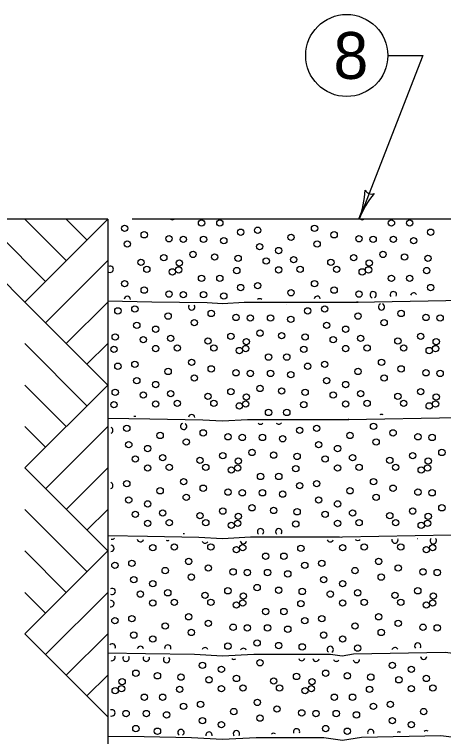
# Model space of a CAD drawing. Extents: x 997.6 to 1036.9, y 998.9 to 1022.6.
# Drawn here: x 1009.63 to 1011.461, y 1003.468 to 1006.546 of the extents above; entities that cross this region are included whole.
import ezdxf

# ---------------------------------------------------------------- set-up
doc = ezdxf.new("R2010")
doc.units = 0
doc.layers.add('Level 1', color=7, linetype='Continuous')

msp = doc.modelspace()

# ---------------------------------------------------------------- linework, layer by layer
at = {"layer": 'Level 1'}
for p, q in [((1011.3727, 1006.3715), (1011.1002, 1005.6736)), ((1011.2228, 1006.3715), (1011.3727, 1006.3715)), ((1010.0281, 1005.6736), (1007.3856, 1005.6736)), ((1009.3209, 1005.6736), (1009.6745, 1005.32)), ((1009.4978, 1005.6736), (1009.7629, 1005.4084)), ((1009.6745, 1005.32), (1010.0281, 1005.6736)), ((1009.6745, 1005.6736), (1009.8512, 1005.4968)), ((1010.0281, 1005.6736), (1009.6745, 1005.32)), ((1009.8512, 1005.6736), (1009.9397, 1005.5852)), ((1010.0281, 1005.6736), (1010.0281, 1002.0701)), ((1011.9212, 1005.6736), (1010.1322, 1005.6736)), ((1010.0281, 1005.4968), (1009.7629, 1005.2316)), ((1009.6745, 1005.32), (1010.0281, 1004.9664)), ((1010.0281, 1005.3201), (1009.8512, 1005.1432)), ((1009.6745, 1005.1431), (1009.9397, 1004.878)), ((1010.0281, 1005.1432), (1009.9397, 1005.0548)), ((1009.6745, 1004.9665), (1009.8513, 1004.7897)), ((1010.0281, 1004.9664), (1009.6745, 1004.6128)), ((1009.6745, 1004.7897), (1009.7629, 1004.7012)), ((1010.0281, 1004.7896), (1009.7629, 1004.5244)), ((1009.6745, 1004.6128), (1010.0281, 1004.2592)), ((1010.0281, 1004.6129), (1009.8512, 1004.4361)), ((1009.6745, 1004.4359), (1009.9397, 1004.1708)), ((1010.0281, 1004.4361), (1009.9397, 1004.3477)), ((1010.0281, 1004.2592), (1009.6745, 1003.9057)), ((1009.6745, 1004.2592), (1009.8513, 1004.0825)), ((1009.6745, 1004.0825), (1009.7629, 1003.9941)), ((1010.0281, 1004.0824), (1009.7629, 1003.8172)), ((1009.6745, 1003.9057), (1010.0281, 1003.5521)), ((1010.0281, 1003.9058), (1009.8512, 1003.7289)), ((1010.0281, 1003.7289), (1009.9397, 1003.6405))]:
    msp.add_line(p, q, dxfattribs=at)
for points in [[(1010.0281, 1005.325), (1010.2158, 1005.3217), (1010.4525, 1005.3177), (1010.5182, 1005.3141), (1010.611, 1005.3191), (1011.0962, 1005.3191), (1011.0889, 1005.3202), (1011.5476, 1005.3288), (1011.6382, 1005.3175), (1012.0281, 1005.3383)], [(1010.0281, 1004.825), (1010.2072, 1004.8217), (1010.4345, 1004.8179), (1010.5179, 1004.8133), (1010.6244, 1004.8191), (1011.0569, 1004.8191), (1011.0542, 1004.8195), (1011.5211, 1004.8282), (1011.6202, 1004.8158), (1012.0281, 1004.8376)], [(1010.0281, 1004.3249), (1010.1984, 1004.3218), (1010.4166, 1004.3182), (1010.5177, 1004.3126), (1010.6379, 1004.3191), (1011.0176, 1004.3191), (1011.0244, 1004.318), (1011.03, 1004.3189), (1011.4946, 1004.3277), (1011.6035, 1004.314), (1011.6098, 1004.3146), (1012.0281, 1004.3369)], [(1010.0281, 1003.8248), (1010.1898, 1003.8219), (1010.3987, 1003.8184), (1010.5174, 1003.8119), (1010.6513, 1003.8191), (1010.9783, 1003.8191), (1011.0279, 1003.8112), (1011.0774, 1003.8197), (1011.468, 1003.8271), (1011.5935, 1003.8114), (1011.6443, 1003.8157), (1012.0281, 1003.8362)], [(1010.0281, 1003.4699), (1010.1836, 1003.4671), (1010.386, 1003.4637), (1010.5172, 1003.4565), (1010.6608, 1003.4642), (1010.9505, 1003.4642), (1011.0303, 1003.4516), (1011.111, 1003.4654), (1011.4493, 1003.4718), (1011.5862, 1003.4547), (1011.6686, 1003.4616), (1012.0281, 1003.4808)]]:
    msp.add_lwpolyline(points, dxfattribs=at)
for centre, radius in [((1011.0477, 1006.3715), 0.175), ((1010.1005, 1005.6348), 0.0135), ((1010.4285, 1005.657), 0.0135), ((1010.5065, 1005.657), 0.0135), ((1010.9105, 1005.6348), 0.0135), ((1011.2385, 1005.657), 0.0135), ((1011.3165, 1005.657), 0.0135), ((1010.184, 1005.6069), 0.0135), ((1010.5956, 1005.618), 0.0135), ((1010.6681, 1005.6264), 0.0135), ((1010.994, 1005.6069), 0.0135), ((1011.4056, 1005.618), 0.0135), ((1010.1116, 1005.5679), 0.0135), ((1010.2899, 1005.5901), 0.0135), ((1010.3505, 1005.5874), 0.0135), ((1010.4369, 1005.5874), 0.0135), ((1010.5233, 1005.5818), 0.0135), ((1010.8101, 1005.5958), 0.0135), ((1010.9216, 1005.5679), 0.0135), ((1011.0999, 1005.5901), 0.0135), ((1011.1605, 1005.5874), 0.0135), ((1011.2469, 1005.5874), 0.0135), ((1011.3333, 1005.5818), 0.0135), ((1010.6764, 1005.5566), 0.0135), ((1010.7573, 1005.54), 0.0135), ((1010.2676, 1005.5094), 0.0135), ((1010.3923, 1005.5233), 0.0135), ((1010.4843, 1005.5121), 0.0135), ((1010.5845, 1005.5065), 0.0135), ((1011.0776, 1005.5094), 0.0135), ((1011.2023, 1005.5233), 0.0135), ((1011.2943, 1005.5121), 0.0135), ((1011.3945, 1005.5065), 0.0135), ((1010.1701, 1005.4899), 0.0135), ((1010.3338, 1005.487), 0.0135), ((1010.7043, 1005.4954), 0.0135), ((1010.8213, 1005.501), 0.0135), ((1010.9801, 1005.4899), 0.0135), ((1011.1438, 1005.487), 0.0135), ((1010.1951, 1005.46), 0.0135), ((1010.3039, 1005.4489), 0.0135), ((1010.331, 1005.4573), 0.0135), ((1010.5789, 1005.4544), 0.0135), ((1010.7573, 1005.4573), 0.0135), ((1010.8491, 1005.46), 0.0135), ((1011.0051, 1005.46), 0.0135), ((1011.1139, 1005.4489), 0.0135), ((1011.141, 1005.4573), 0.0135), ((1011.3889, 1005.4544), 0.0135), ((1010.4285, 1005.421), 0.0135), ((1010.5065, 1005.421), 0.0135), ((1011.2385, 1005.421), 0.0135), ((1011.3165, 1005.421), 0.0135), ((1010.1005, 1005.3988), 0.0135), ((1010.6681, 1005.3904), 0.0135), ((1010.9105, 1005.3988), 0.0135), ((1010.184, 1005.3709), 0.0135), ((1010.2899, 1005.3541), 0.0135), ((1010.5956, 1005.382), 0.0135), ((1010.8101, 1005.3598), 0.0135), ((1010.994, 1005.3709), 0.0135), ((1011.0999, 1005.3541), 0.0135), ((1011.4056, 1005.382), 0.0135), ((1010.3505, 1005.3514), 0.0135), ((1010.4369, 1005.3514), 0.0135), ((1010.5233, 1005.3458), 0.0135), ((1010.144, 1005.2909), 0.0135), ((1010.954, 1005.2909), 0.0135), ((1010.0715, 1005.2825), 0.0135), ((1010.286, 1005.2603), 0.0135), ((1010.4698, 1005.2714), 0.0135), ((1010.8815, 1005.2825), 0.0135), ((1011.096, 1005.2603), 0.0135), ((1011.2798, 1005.2714), 0.0135), ((1010.3975, 1005.2324), 0.0135), ((1010.5757, 1005.2546), 0.0135), ((1010.6363, 1005.2519), 0.0135), ((1010.7227, 1005.2519), 0.0135), ((1010.8091, 1005.2463), 0.0135), ((1011.2075, 1005.2324), 0.0135), ((1011.3857, 1005.2546), 0.0135), ((1011.4463, 1005.2519), 0.0135), ((1010.1522, 1005.2211), 0.0135), ((1010.2331, 1005.2045), 0.0135), ((1010.9622, 1005.2211), 0.0135), ((1011.0431, 1005.2045), 0.0135), ((1010.0603, 1005.171), 0.0135), ((1010.5535, 1005.1739), 0.0135), ((1010.6781, 1005.1878), 0.0135), ((1010.7701, 1005.1766), 0.0135), ((1010.8703, 1005.171), 0.0135), ((1011.3635, 1005.1739), 0.0135), ((1010.1801, 1005.1599), 0.0135), ((1010.2971, 1005.1655), 0.0135), ((1010.456, 1005.1544), 0.0135), ((1010.6196, 1005.1515), 0.0135), ((1010.9901, 1005.1599), 0.0135), ((1011.1071, 1005.1655), 0.0135), ((1011.266, 1005.1544), 0.0135), ((1011.4296, 1005.1515), 0.0135), ((1010.0547, 1005.1189), 0.0135), ((1010.2331, 1005.1218), 0.0135), ((1010.325, 1005.1245), 0.0135), ((1010.481, 1005.1245), 0.0135), ((1010.5897, 1005.1134), 0.0135), ((1010.6168, 1005.1218), 0.0135), ((1010.8647, 1005.1189), 0.0135), ((1011.0431, 1005.1218), 0.0135), ((1011.135, 1005.1245), 0.0135), ((1011.291, 1005.1245), 0.0135), ((1011.3997, 1005.1134), 0.0135), ((1011.4268, 1005.1218), 0.0135), ((1010.7143, 1005.0855), 0.0135), ((1010.7923, 1005.0855), 0.0135), ((1010.0715, 1005.0465), 0.0135), ((1010.144, 1005.0549), 0.0135), ((1010.3863, 1005.0633), 0.0135), ((1010.8815, 1005.0465), 0.0135), ((1010.954, 1005.0549), 0.0135), ((1011.1963, 1005.0633), 0.0135), ((1010.286, 1005.0243), 0.0135), ((1010.4698, 1005.0354), 0.0135), ((1010.5757, 1005.0186), 0.0135), ((1010.6363, 1005.0159), 0.0135), ((1010.7227, 1005.0159), 0.0135), ((1011.096, 1005.0243), 0.0135), ((1011.2798, 1005.0354), 0.0135), ((1011.3857, 1005.0186), 0.0135), ((1011.4463, 1005.0159), 0.0135), ((1010.1522, 1004.9851), 0.0135), ((1010.3975, 1004.9964), 0.0135), ((1010.8091, 1005.0103), 0.0135), ((1010.9622, 1004.9851), 0.0135), ((1011.2075, 1004.9964), 0.0135), ((1010.2331, 1004.9685), 0.0135), ((1010.6781, 1004.9518), 0.0135), ((1011.0431, 1004.9685), 0.0135), ((1010.0603, 1004.935), 0.0135), ((1010.1801, 1004.9239), 0.0135), ((1010.2971, 1004.9295), 0.0135), ((1010.5535, 1004.9379), 0.0135), ((1010.7701, 1004.9406), 0.0135), ((1010.8703, 1004.935), 0.0135), ((1010.9901, 1004.9239), 0.0135), ((1011.1071, 1004.9295), 0.0135), ((1011.3635, 1004.9379), 0.0135), ((1010.456, 1004.9184), 0.0135), ((1010.6196, 1004.9155), 0.0135), ((1011.266, 1004.9184), 0.0135), ((1011.4296, 1004.9155), 0.0135), ((1010.0547, 1004.8829), 0.0135), ((1010.2331, 1004.8858), 0.0135), ((1010.325, 1004.8885), 0.0135), ((1010.481, 1004.8885), 0.0135), ((1010.5897, 1004.8774), 0.0135), ((1010.6168, 1004.8858), 0.0135), ((1010.8647, 1004.8829), 0.0135), ((1011.0431, 1004.8858), 0.0135), ((1011.135, 1004.8885), 0.0135), ((1011.291, 1004.8885), 0.0135), ((1011.3997, 1004.8774), 0.0135), ((1011.4268, 1004.8858), 0.0135), ((1010.7143, 1004.8495), 0.0135), ((1010.7923, 1004.8495), 0.0135), ((1010.1097, 1004.7819), 0.0135), ((1010.8472, 1004.7735), 0.0135), ((1010.9197, 1004.7819), 0.0135), ((1011.1621, 1004.7903), 0.0135), ((1010.2517, 1004.7513), 0.0135), ((1010.4356, 1004.7624), 0.0135), ((1010.5415, 1004.7456), 0.0135), ((1010.6021, 1004.7429), 0.0135), ((1010.6885, 1004.7429), 0.0135), ((1010.7748, 1004.7373), 0.0135), ((1011.0617, 1004.7513), 0.0135), ((1011.2456, 1004.7624), 0.0135), ((1011.3515, 1004.7456), 0.0135), ((1011.4121, 1004.7429), 0.0135), ((1010.118, 1004.7121), 0.0135), ((1010.3632, 1004.7234), 0.0135), ((1010.928, 1004.7121), 0.0135), ((1011.1732, 1004.7234), 0.0135), ((1010.1988, 1004.6955), 0.0135), ((1010.6438, 1004.6788), 0.0135), ((1011.0088, 1004.6955), 0.0135), ((1011.4538, 1004.6788), 0.0135), ((1010.1458, 1004.6509), 0.0135), ((1010.2628, 1004.6565), 0.0135), ((1010.4217, 1004.6454), 0.0135), ((1010.5192, 1004.6649), 0.0135), ((1010.7358, 1004.6676), 0.0135), ((1010.8361, 1004.662), 0.0135), ((1010.9558, 1004.6509), 0.0135), ((1011.0728, 1004.6565), 0.0135), ((1011.2317, 1004.6454), 0.0135), ((1011.3292, 1004.6649), 0.0135), ((1010.1988, 1004.6128), 0.0135), ((1010.2907, 1004.6155), 0.0135), ((1010.4467, 1004.6155), 0.0135), ((1010.5826, 1004.6128), 0.0135), ((1010.5853, 1004.6425), 0.0135), ((1011.0088, 1004.6128), 0.0135), ((1011.1007, 1004.6155), 0.0135), ((1011.2567, 1004.6155), 0.0135), ((1011.3926, 1004.6128), 0.0135), ((1011.3953, 1004.6425), 0.0135), ((1010.5555, 1004.6044), 0.0135), ((1010.8305, 1004.6099), 0.0135), ((1011.3655, 1004.6044), 0.0135), ((1010.3521, 1004.5543), 0.0135), ((1010.6801, 1004.5765), 0.0135), ((1010.7581, 1004.5765), 0.0135), ((1011.1621, 1004.5543), 0.0135), ((1010.1097, 1004.5459), 0.0135), ((1010.4356, 1004.5264), 0.0135), ((1010.8472, 1004.5375), 0.0135), ((1010.9197, 1004.5459), 0.0135), ((1011.2456, 1004.5264), 0.0135), ((1010.2517, 1004.5153), 0.0135), ((1010.5415, 1004.5096), 0.0135), ((1010.6021, 1004.5069), 0.0135), ((1010.6885, 1004.5069), 0.0135), ((1010.7748, 1004.5013), 0.0135), ((1011.0617, 1004.5153), 0.0135), ((1011.3515, 1004.5096), 0.0135), ((1011.4121, 1004.5069), 0.0135), ((1010.118, 1004.4761), 0.0135), ((1010.1988, 1004.4595), 0.0135), ((1010.3632, 1004.4874), 0.0135), ((1010.928, 1004.4761), 0.0135), ((1011.0088, 1004.4595), 0.0135), ((1011.1732, 1004.4874), 0.0135), ((1010.5192, 1004.4289), 0.0135), ((1010.6438, 1004.4428), 0.0135), ((1010.7358, 1004.4316), 0.0135), ((1011.3292, 1004.4289), 0.0135), ((1011.4538, 1004.4428), 0.0135), ((1010.1458, 1004.4149), 0.0135), ((1010.2628, 1004.4205), 0.0135), ((1010.4217, 1004.4094), 0.0135), ((1010.5853, 1004.4065), 0.0135), ((1010.8361, 1004.426), 0.0135), ((1010.9558, 1004.4149), 0.0135), ((1011.0728, 1004.4205), 0.0135), ((1011.2317, 1004.4094), 0.0135), ((1011.3953, 1004.4065), 0.0135), ((1010.1988, 1004.3768), 0.0135), ((1010.2907, 1004.3795), 0.0135), ((1010.4467, 1004.3795), 0.0135), ((1010.5555, 1004.3684), 0.0135), ((1010.5826, 1004.3768), 0.0135), ((1010.8305, 1004.3739), 0.0135), ((1011.0088, 1004.3768), 0.0135), ((1011.1007, 1004.3795), 0.0135), ((1011.2567, 1004.3795), 0.0135), ((1011.3655, 1004.3684), 0.0135), ((1011.3926, 1004.3768), 0.0135), ((1010.3124, 1004.2756), 0.0135), ((1010.4684, 1004.2756), 0.0135), ((1011.1224, 1004.2756), 0.0135), ((1011.2784, 1004.2756), 0.0135), ((1010.2205, 1004.2728), 0.0135), ((1010.5771, 1004.2645), 0.0135), ((1010.6043, 1004.2728), 0.0135), ((1010.8521, 1004.27), 0.0135), ((1011.0305, 1004.2728), 0.0135), ((1011.3871, 1004.2645), 0.0135), ((1011.4143, 1004.2728), 0.0135), ((1010.3738, 1004.2143), 0.0135), ((1010.7018, 1004.2366), 0.0135), ((1010.7798, 1004.2366), 0.0135), ((1011.1838, 1004.2143), 0.0135), ((1010.0589, 1004.1976), 0.0135), ((1010.1314, 1004.206), 0.0135), ((1010.4573, 1004.1865), 0.0135), ((1010.8689, 1004.1976), 0.0135), ((1010.9414, 1004.206), 0.0135), ((1011.2673, 1004.1865), 0.0135), ((1010.2734, 1004.1753), 0.0135), ((1010.5631, 1004.1697), 0.0135), ((1010.6238, 1004.167), 0.0135), ((1010.7101, 1004.167), 0.0135), ((1010.7965, 1004.1613), 0.0135), ((1011.0834, 1004.1753), 0.0135), ((1011.3731, 1004.1697), 0.0135), ((1011.4338, 1004.167), 0.0135), ((1010.1396, 1004.1362), 0.0135), ((1010.3849, 1004.1475), 0.0135), ((1010.9496, 1004.1362), 0.0135), ((1011.1949, 1004.1475), 0.0135), ((1010.2205, 1004.1196), 0.0135), ((1010.6655, 1004.1028), 0.0135), ((1010.7575, 1004.0917), 0.0135), ((1011.0305, 1004.1196), 0.0135), ((1010.1675, 1004.075), 0.0135), ((1010.2845, 1004.0806), 0.0135), ((1010.4434, 1004.0695), 0.0135), ((1010.5409, 1004.089), 0.0135), ((1010.607, 1004.0666), 0.0135), ((1010.8578, 1004.0861), 0.0135), ((1010.9775, 1004.075), 0.0135), ((1011.0945, 1004.0806), 0.0135), ((1011.2534, 1004.0695), 0.0135), ((1011.3509, 1004.089), 0.0135), ((1011.417, 1004.0666), 0.0135), ((1010.2205, 1004.0368), 0.0135), ((1010.3124, 1004.0396), 0.0135), ((1010.4684, 1004.0396), 0.0135), ((1010.5771, 1004.0285), 0.0135), ((1010.6043, 1004.0368), 0.0135), ((1010.8521, 1004.034), 0.0135), ((1011.0305, 1004.0368), 0.0135), ((1011.1224, 1004.0396), 0.0135), ((1011.2784, 1004.0396), 0.0135), ((1011.3871, 1004.0285), 0.0135), ((1011.4143, 1004.0368), 0.0135), ((1010.7018, 1004.0006), 0.0135), ((1010.7798, 1004.0006), 0.0135), ((1010.1314, 1003.97), 0.0135), ((1010.3738, 1003.9783), 0.0135), ((1010.9414, 1003.97), 0.0135), ((1011.1838, 1003.9783), 0.0135), ((1010.0589, 1003.9616), 0.0135), ((1010.2734, 1003.9393), 0.0135), ((1010.4573, 1003.9505), 0.0135), ((1010.8689, 1003.9616), 0.0135), ((1011.0834, 1003.9393), 0.0135), ((1011.2673, 1003.9505), 0.0135), ((1010.3849, 1003.9115), 0.0135), ((1010.5631, 1003.9337), 0.0135), ((1010.6238, 1003.931), 0.0135), ((1010.7101, 1003.931), 0.0135), ((1010.7965, 1003.9253), 0.0135), ((1011.1949, 1003.9115), 0.0135), ((1011.3731, 1003.9337), 0.0135), ((1011.4338, 1003.931), 0.0135), ((1010.1396, 1003.9002), 0.0135), ((1010.2205, 1003.8836), 0.0135), ((1010.9496, 1003.9002), 0.0135), ((1011.0305, 1003.8836), 0.0135), ((1010.5409, 1003.853), 0.0135), ((1010.6655, 1003.8668), 0.0135), ((1010.7575, 1003.8557), 0.0135), ((1010.8578, 1003.8501), 0.0135), ((1011.0945, 1003.8446), 0.0135), ((1010.6777, 1003.7822), 0.0135), ((1010.4325, 1003.771), 0.0135), ((1010.5133, 1003.7543), 0.0135), ((1011.2425, 1003.771), 0.0135), ((1011.3233, 1003.7543), 0.0135), ((1010.1483, 1003.7376), 0.0135), ((1010.2403, 1003.7265), 0.0135), ((1010.3406, 1003.7208), 0.0135), ((1010.8337, 1003.7237), 0.0135), ((1010.9583, 1003.7376), 0.0135), ((1011.0503, 1003.7265), 0.0135), ((1011.1506, 1003.7208), 0.0135), ((1010.0898, 1003.7013), 0.0135), ((1010.4603, 1003.7097), 0.0135), ((1010.5773, 1003.7153), 0.0135), ((1010.7362, 1003.7042), 0.0135), ((1010.8998, 1003.7013), 0.0135), ((1011.2703, 1003.7097), 0.0135), ((1011.3873, 1003.7153), 0.0135), ((1010.06, 1003.6632), 0.0135), ((1010.0871, 1003.6716), 0.0135), ((1010.335, 1003.6687), 0.0135), ((1010.5133, 1003.6716), 0.0135), ((1010.6052, 1003.6743), 0.0135), ((1010.7612, 1003.6743), 0.0135), ((1010.87, 1003.6632), 0.0135), ((1010.8971, 1003.6716), 0.0135), ((1011.145, 1003.6687), 0.0135), ((1011.3233, 1003.6716), 0.0135), ((1011.4152, 1003.6743), 0.0135), ((1010.1846, 1003.6353), 0.0135), ((1010.2626, 1003.6353), 0.0135), ((1010.9946, 1003.6353), 0.0135), ((1011.0726, 1003.6353), 0.0135), ((1010.4242, 1003.6047), 0.0135), ((1010.6666, 1003.6131), 0.0135), ((1011.2342, 1003.6047), 0.0135), ((1010.3517, 1003.5963), 0.0135), ((1010.5662, 1003.5741), 0.0135), ((1010.7501, 1003.5852), 0.0135), ((1010.856, 1003.5685), 0.0135), ((1011.1617, 1003.5963), 0.0135), ((1011.3762, 1003.5741), 0.0135), ((1010.1066, 1003.5657), 0.0135), ((1010.193, 1003.5657), 0.0135), ((1010.2793, 1003.5601), 0.0135), ((1010.4325, 1003.535), 0.0135), ((1010.6777, 1003.5462), 0.0135), ((1010.9166, 1003.5657), 0.0135), ((1011.003, 1003.5657), 0.0135), ((1011.0893, 1003.5601), 0.0135), ((1011.2425, 1003.535), 0.0135), ((1010.5133, 1003.5183), 0.0135), ((1011.3233, 1003.5183), 0.0135), ((1010.1483, 1003.5016), 0.0135), ((1010.2403, 1003.4905), 0.0135), ((1010.9583, 1003.5016), 0.0135), ((1011.0503, 1003.4905), 0.0135)]:
    msp.add_circle(centre, radius, dxfattribs=at)
for centre, radius, start, end in [((1010.736, 1005.8158), 0.3909, 338.666, 357.3348), ((1011.1543, 1005.812), 0.0313, 207.4406, 289.5573), ((1011.4643, 1005.5314), 0.3909, 140.0132, 158.6599), ((1010.3039, 1005.6849), 0.0135, 236.4976, 303.5024), ((1010.736, 1005.8158), 0.3909, 338.6538, 338.666), ((1011.1139, 1005.6849), 0.0135, 236.4976, 303.5024), ((1010.0391, 1005.46), 0.0135, 246.2226, 116.61), ((1010.1116, 1005.3319), 0.0135, 359.0895, 178.9721), ((1010.9216, 1005.3319), 0.0135, 11.1085, 170.467), ((1011.1605, 1005.3514), 0.0135, 297.9841, 249.9184), ((1011.2469, 1005.3514), 0.0135, 335.6542, 212.2483), ((1011.3333, 1005.3458), 0.0135, 26.2469, 161.6556), ((1010.3863, 1005.2993), 0.0135, 145.5331, 32.4313), ((1010.6764, 1005.3206), 0.0135, 50.2982, 131.2773), ((1010.7923, 1005.3215), 0.0135, 270.6605, 271.278), ((1011.1963, 1005.2993), 0.0135, 108.6752, 70.5626), ((1010.144, 1004.8189), 0.0135, 70.5235, 108.076), ((1010.3863, 1004.8273), 0.0135, 5.6217, 172.9779), ((1011.1963, 1004.8273), 0.0135, 59.057, 122.0044), ((1010.0372, 1004.7735), 0.0135, 293.4508, 66.067), ((1010.3521, 1004.7903), 0.0135, 110.3513, 62.1888), ((1010.6801, 1004.8125), 0.0135, 223.0021, 318.5033), ((1010.7581, 1004.8125), 0.0135, 217.3889, 324.1166), ((1010.0372, 1004.5375), 0.0135, 288.9387, 70.5792), ((1010.6801, 1004.3405), 0.0135, 310.0314, 231.9928), ((1010.7581, 1004.3405), 0.0135, 318.5383, 223.4858), ((1010.3521, 1004.3183), 0.0135, 76.0542, 101.1495), ((1010.0478, 1004.3221), 0.0135, 248.4603, 317.0885), ((1010.1675, 1004.311), 0.0135, 187.137, 348.605), ((1010.2845, 1004.3166), 0.0135, 241.5946, 294.1473), ((1010.4434, 1004.3055), 0.0135, 208.6529, 327.0891), ((1010.607, 1004.3026), 0.0135, 190.1856, 352.0914), ((1010.9775, 1004.311), 0.0135, 201.9446, 339.6972), ((1011.0945, 1004.3166), 0.0135, 221.496, 320.1459), ((1011.2534, 1004.3055), 0.0135, 161.1137, 20.5281), ((1011.3509, 1004.325), 0.0135, 267.9159, 273.726), ((1011.417, 1004.3026), 0.0135, 134.568, 47.0738), ((1010.0421, 1004.27), 0.0135, 269.9216, 88.6341), ((1010.0478, 1004.0861), 0.0135, 234.1843, 124.3715), ((1010.0421, 1004.034), 0.0135, 257.256, 101.2997), ((1010.0478, 1003.8501), 0.0135, 331.8603, 141.8797), ((1010.2845, 1003.8446), 0.0135, 342.7328, 195.7579), ((1011.3509, 1003.853), 0.0135, 324.9108, 221.5425), ((1010.1675, 1003.839), 0.0135, 13.4047, 165.0859), ((1010.4434, 1003.8335), 0.0135, 21.7234, 156.7672), ((1010.607, 1003.8306), 0.0135, 25.0585, 153.4321), ((1010.9775, 1003.839), 0.0135, 303.1362, 233.0697), ((1011.2534, 1003.8335), 0.0135, 27.5493, 158.9039), ((1010.046, 1003.8045), 0.0135, 252.1298, 22.9541), ((1010.1066, 1003.8017), 0.0135, 147.4419, 30.2417), ((1010.193, 1003.8017), 0.0135, 155.753, 21.9307), ((1010.2793, 1003.7961), 0.0135, 136.1253, 41.5583), ((1010.5662, 1003.8101), 0.0135, 230.3425, 307.3412), ((1010.856, 1003.8045), 0.0135, 200.4046, 340.3864), ((1010.9166, 1003.8017), 0.0135, 186.6146, 350.5727), ((1011.003, 1003.8017), 0.0135, 205.1352, 328.2019), ((1011.0893, 1003.7961), 0.0135, 188.4213, 0.4154), ((1011.3762, 1003.8101), 0.0135, 184.5467, 356.3819), ((1010.046, 1003.5685), 0.0135, 245.9221, 113.4112), ((1010.3406, 1003.4848), 0.0135, 299.9714, 237.2091), ((1010.4603, 1003.4737), 0.0135, 344.0926, 193.0879), ((1010.5773, 1003.4793), 0.0135, 326.7095, 218.4725), ((1010.8337, 1003.4877), 0.0135, 342.2117, 202.9702), ((1011.1506, 1003.4848), 0.0135, 344.7341, 199.709), ((1011.2703, 1003.4737), 0.0135, 61.8257, 122.6174), ((1011.3873, 1003.4793), 0.0135, 53.7065, 130.7366), ((1010.7362, 1003.4682), 0.0135, 52.4249, 132.757)]:
    msp.add_arc(centre, radius, start, end, dxfattribs=at)

# ---------------------------------------------------------------- texts
msp.add_text('8', height=0.2, dxfattribs=at).set_placement((1010.9911, 1006.2715))

doc.saveas('drawing.dxf')
